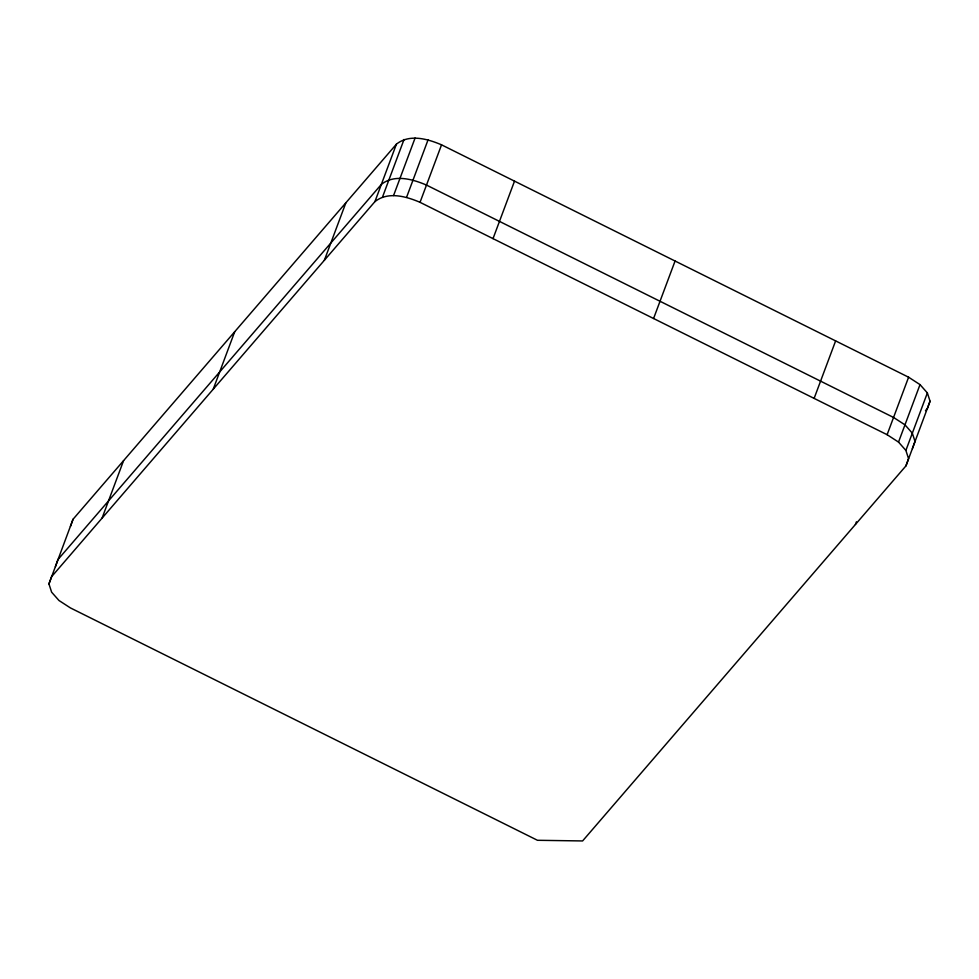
<?xml version="1.0" encoding="UTF-8"?>
<svg xmlns="http://www.w3.org/2000/svg" width="979" height="979" viewBox="0 0 979 979"><rect width="100%" height="100%" fill="white"/><g stroke="black" fill="none" stroke-linecap="round" stroke-linejoin="round"><path stroke-width="1.47" d="M48.95 583.925L51.557 576.741L374.908 201.65C387.929 191.199 406.175 196.4 420.04 202.323L887.109 434.7L898.526 442.092L905.881 450.426L908.561 458.686L905.954 465.869L582.591 840.949L537.459 840.288L70.402 607.91L58.985 600.506L51.63 592.185L48.95 583.925L73.046 519.249L396.409 144.17C409.43 133.707 427.664 138.908 441.541 144.831L908.598 377.209L920.015 384.612L927.37 392.934L930.05 401.194L927.443 408.378L925.473 410.678M55.399 566.682L58.006 559.498L381.357 184.407C394.378 173.956 412.624 179.157 426.489 185.08L893.558 417.458L904.975 424.849L912.33 433.171L915.01 441.431L912.404 448.615M70.439 526.433L73.046 519.249M102.073 518.136L123.574 460.644M213.226 389.201L234.727 331.71M324.379 260.255L345.881 202.775M374.908 201.65L396.409 144.17M382.544 196.975L404.033 139.483M393.57 195.531L415.072 138.051M406.566 197.33L428.056 139.838M420.04 202.323L441.541 144.831M493.024 238.631L514.513 181.139M653.58 318.505L675.069 261.026M814.124 398.392L835.625 340.9M887.109 434.7L908.598 377.209M855.426 524.475L856.417 521.819M898.526 442.092L920.015 384.612M905.881 450.426L927.37 392.934M905.954 465.869L930.05 401.194"/></g></svg>
